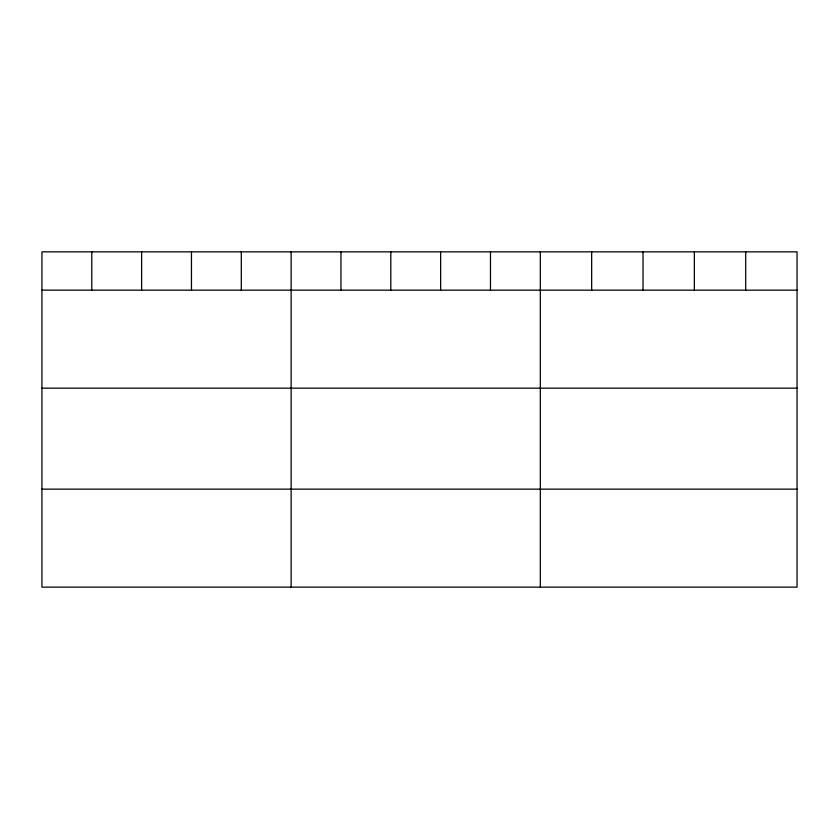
<?xml version="1.0" encoding="UTF-8"?>
<svg xmlns="http://www.w3.org/2000/svg" width="839" height="839" viewBox="0 0 839 839"><rect width="100%" height="100%" fill="white"/><g stroke="black" fill="none" stroke-linecap="round" stroke-linejoin="round"><path stroke-width="1.26" d="M797.05 290.158L797.05 587.143L41.95 587.143L41.95 251.857L797.05 251.857L797.05 290.158L41.95 290.158M41.95 388.163L797.05 388.163M41.95 489.147L797.05 489.147M745.703 251.857L745.703 290.158M694.356 251.857L694.356 290.158M643.01 251.857L643.01 290.158M591.663 251.857L591.663 290.158M540.316 251.857L540.316 587.143M490.479 251.857L490.479 290.158M440.643 251.857L440.643 290.158M390.806 251.857L390.806 290.158M340.97 251.857L340.97 290.158M291.133 251.857L291.133 587.143M241.296 251.857L241.296 290.158M191.46 251.857L191.46 290.158M141.623 251.857L141.623 290.158M91.787 251.857L91.787 290.158"/></g></svg>
